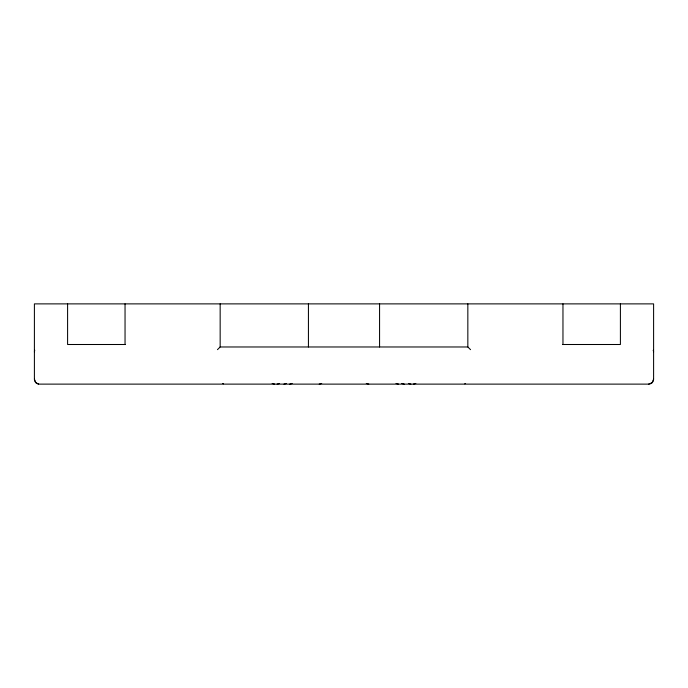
<?xml version="1.0" encoding="UTF-8"?>
<svg xmlns="http://www.w3.org/2000/svg" width="688" height="688" viewBox="0 0 688 688"><rect width="100%" height="100%" fill="white"/><g stroke="black" fill="none" stroke-linecap="round" stroke-linejoin="round"><path stroke-width="1.03" d="M653.6 379.174L652.155 382.674L648.655 384.119L39.354 384.119C36.705 384.188 34.34 381.823 34.4 379.174L34.4 303.881L653.6 303.881L653.6 379.174C653.652 381.814 651.304 384.179 648.655 384.119M34.4 351.929L34.727 350.244M217.468 349.659L220.16 346.976L467.84 346.976L470.532 349.659M279.595 383.465L277.118 384.119M286.414 383.465L283.946 384.119M292.168 383.465L289.7 384.119M321.7 383.465L319.223 384.119M464.778 383.827L465.552 383.465M415.836 383.465L413.359 384.119M125.551 344.499L67.596 344.499L67.596 303.881M562.44 344.499L620.404 344.499L620.404 303.881M410.882 384.119L408.405 383.465M404.252 384.119L401.775 383.465M398.498 384.119L396.021 383.465M368.777 384.119L366.3 383.465M274.641 384.119L272.164 383.465M38.571 384.059L35.845 382.674L34.4 379.174M222.637 383.465L223.411 383.827M653.462 350.734L653.273 350.244L653.6 351.929M562.965 303.881L562.965 344.499M467.84 303.881L467.84 346.976M379.57 303.881L379.57 346.976M308.43 303.881L308.43 346.976M220.16 303.881L220.16 346.976M125.044 303.881L125.044 344.499"/></g></svg>
